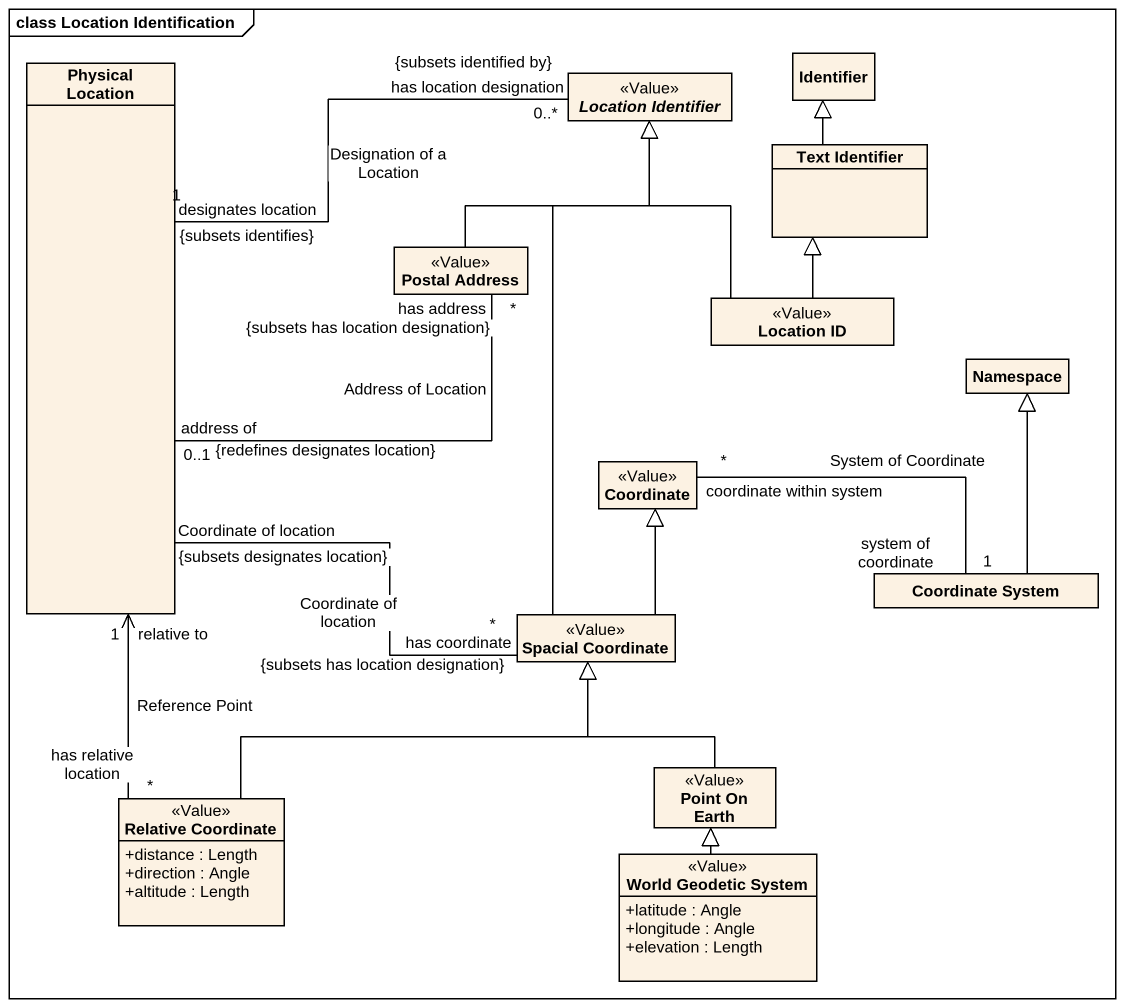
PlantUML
@startuml
mainframe class Location Identification
hide circle
hide empty members
skinparam classAttributeIconSize 0
class "Physical Location" as Physical_Location
abstract class "Location Identifier" as Location_Identifier <<Value>>
class Identifier
class "Text Identifier" as Text_Identifier
class "Postal Address" as Postal_Address <<Value>>
class "Location ID" as Location_ID <<Value>>
class "Namespace" as Namespace_
class Coordinate <<Value>>
class "Coordinate System" as Coordinate_System
class "Spacial Coordinate" as Spacial_Coordinate <<Value>>
class "Point On Earth" as Point_On_Earth <<Value>>
class "Relative Coordinate" as Relative_Coordinate <<Value>> {
  +distance : Length
  +direction : Angle
  +altitude : Length
}
class "World Geodetic System" as World_Geodetic_System <<Value>> {
  +latitude : Angle
  +longitude : Angle
  +elevation : Length
}
Physical_Location "address of\n0..1\n{redefines designates location}" -right- "has address\n{subsets has location designation}\n*" Postal_Address : Address of Location
Physical_Location "{subsets designates location}\nCoordinate of location" -- "has coordinate\n{subsets has location designation}\n*" Spacial_Coordinate : Coordinate of location
Location_Identifier "has location designation\n0..*\n{subsets identified by}" -left- "designates location\n1\n{subsets identifies}" Physical_Location : Designation of a Location
Text_Identifier -up-|> Identifier
Postal_Address -up-|> Location_Identifier
Location_ID -up-|> Location_Identifier
Location_ID -up-|> Text_Identifier
Coordinate "coordinate within system\n*" -right- "system of coordinate\n1" Coordinate_System : System of Coordinate
Coordinate_System -up-|> Namespace_
Spacial_Coordinate -up-|> Location_Identifier
Spacial_Coordinate -up-|> Coordinate
Point_On_Earth -up-|> Spacial_Coordinate
Relative_Coordinate "has relative location\n*" -up-> "relative to\n1" Physical_Location : Reference Point
Relative_Coordinate -right-|> Spacial_Coordinate
World_Geodetic_System -up-|> Point_On_Earth
@enduml
